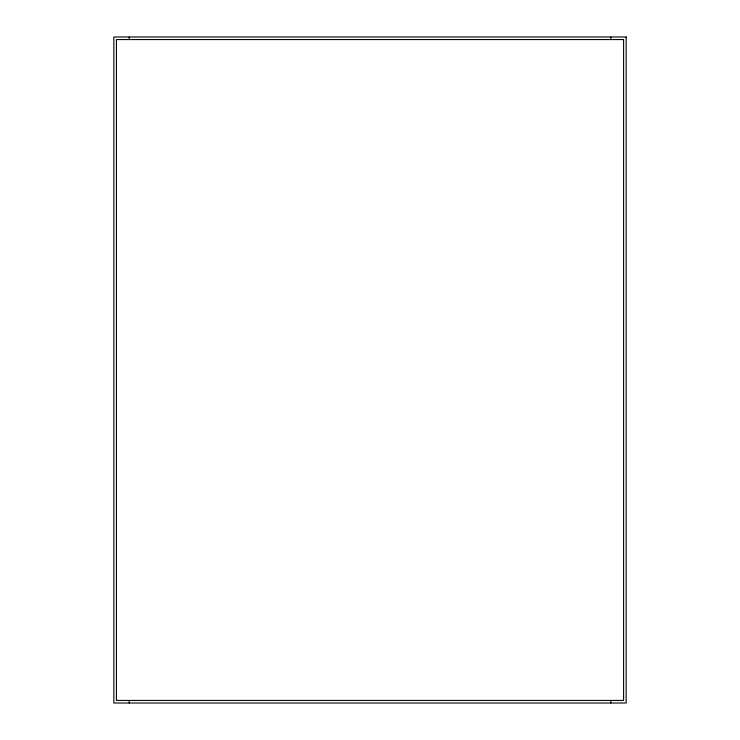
<?xml version="1.0" encoding="UTF-8"?>
<svg xmlns="http://www.w3.org/2000/svg" width="740" height="740" viewBox="0 0 740 740"><rect width="100%" height="100%" fill="white"/><g stroke="black" fill="none" stroke-linecap="round" stroke-linejoin="round"><path stroke-width="1.11" d="M610.787 37L610.787 39.312M610.787 700.688L610.787 703M129.213 37L129.213 39.312M129.213 700.688L129.213 703M626.151 37L113.849 37L113.849 703L626.151 703L626.151 37M623.589 39.562L116.411 39.562L116.411 700.438L623.589 700.438L623.589 39.562"/></g></svg>
